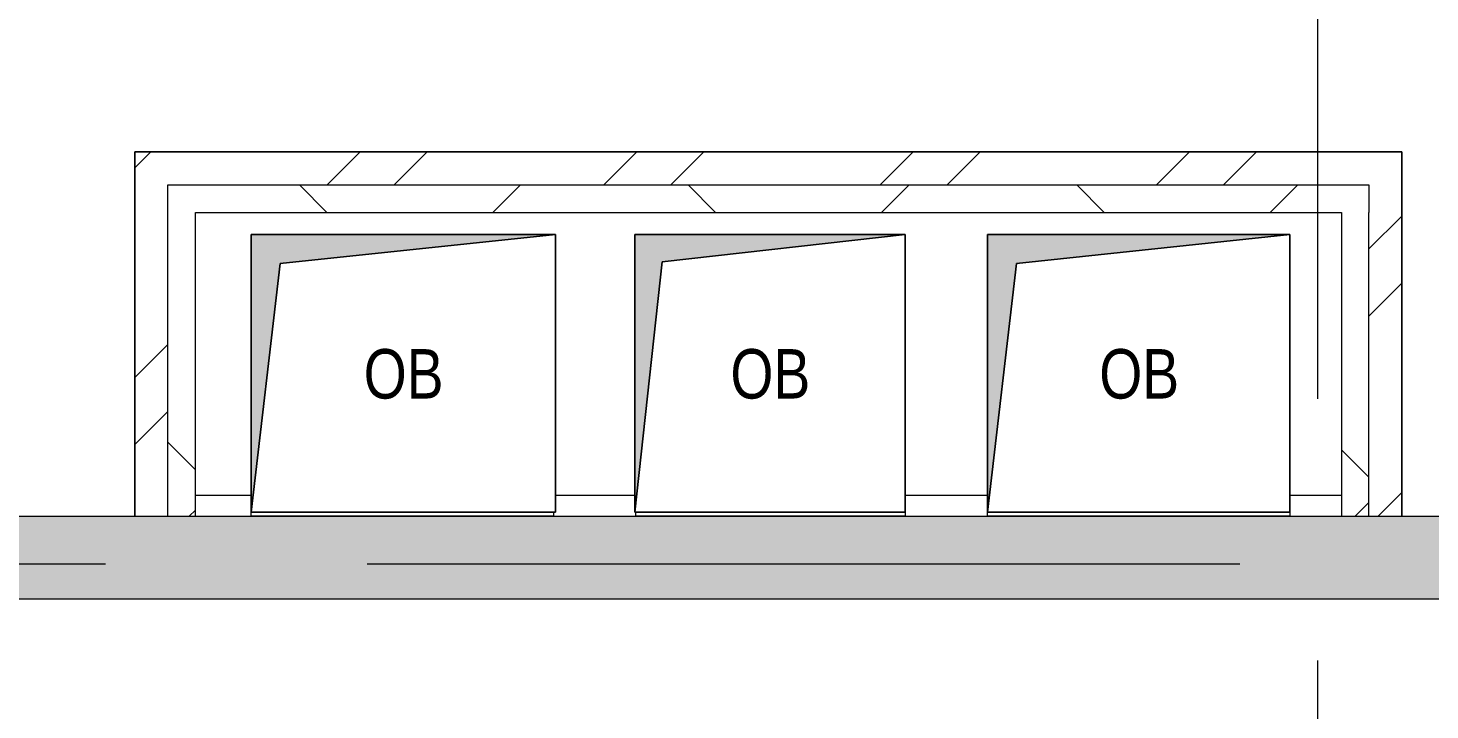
# Model space of a CAD drawing. Header units: millimetres. Extents: x 48966 to 155647, y -43515 to 30475.
# Drawn here: x 130840 to 135941, y -31913 to -29432 of the extents above; entities that cross this region are included whole.
import ezdxf

# ---------------------------------------------------------------- set-up
doc = ezdxf.new("R2010")
doc.units = ezdxf.units.MM
doc.linetypes.add('Осевые', pattern=[6350, 1270, -952.5, 3175, -952.5])
for name, color, linetype, lineweight in [('Обобщенные модели', 7, 'Continuous', 9), ('Общие ребра', 7, 'Continuous', 9), ('Оси-2', 7, 'Осевые', 9), ('Перекрытия', 7, 'Continuous', 9), ('Стены', 7, 'Continuous', 9), ('Стены-1', 7, 'Continuous', 18), ('Типовые аннотации', 7, 'Continuous', 9), ('Фундамент несущей конструкции', 7, 'Continuous', 9), ('Фундамент несущей конструкции-1', 7, 'Continuous', 18), ('Штриховка разреза', 7, 'Continuous', 9), ('Элементы узлов', 7, 'Continuous', 9), ('Элементы узлов-1', 7, 'Continuous', 5)]:
    doc.layers.add(name, color=color, linetype=linetype, lineweight=lineweight)
doc.layers.add('Обобщенные модели-1', color=7, linetype='Continuous', lineweight=9, true_color=0xffbc79)
doc.styles.add('Arial', font='arial.ttf', dxfattribs={"width": 0.8, "height": 180})
pattern_1 = [(45, (0, 0), (-502.8943, 502.8943), []), (45, (0, 762), (-502.8943, 502.8943), [])]
pattern_2 = [(45, (0, 0), (-707.107, 707.107), []), (135, (0, 0), (-707.107, -707.107), [])]

# ---------------------------------------------------------------- blocks, each defined once
blk = doc.blocks.new('Стена монолитная - Стена монолитная-463893-План -1-го этажа на отм_ -10_350')
at = {"layer": 'Стены'}
for p, q in [((131651.6, -31132.9), (131449.2, -31132.9)), ((133047.5, -31132.9), (132759, -31132.9)), ((134331.7, -31132.9), (134031.7, -31132.9)), ((135619.2, -31132.9), (135431.7, -31132.9))]:
    blk.add_line(p, q, dxfattribs=at)
blk = doc.blocks.new('Стена наружная на отм_-10_450 - Стена наружная на отм_-10_450-507337-План -1-го этажа на отм_ -10_350')
at = {"layer": 'Фундамент несущей конструкции'}
h = blk.add_hatch(dxfattribs=at)
h.set_pattern_fill('FP_1', color=256, style=0, pattern_type=2)
h.set_pattern_definition([(45, (0, 0), (-493.914, 493.914), []), (45, (493.9, 0), (-493.914, 493.914), [873.125, -174.625, 6.706, -167.919])])
h.paths.add_polyline_path([(150600.1, -31682.9), (149464.5, -28562.9), (149310.2, -28562.9), (139786.7, -2397.4), (139923, -2347.8), (136398.5, 7335.5), (136262.3, 7285.9), (133987.2, 13536.7), (133818.3, 13982.2), (133637.5, 14423), (133445, 14858.9), (133241, 15289.5), (133025.5, 15714.5), (132798.8, 16133.5), (132561, 16546.4), (132312.2, 16952.8), (132052.7, 17352.4), (131782.5, 17744.9), (131502, 18130), (131211.4, 18507.6), (131317.8, 18614), (131028.7, 18983.8), (130730.1, 19346.1), (130422.3, 19700.5), (130105.4, 20046.8), (129779.7, 20384.8), (129445.4, 20714.3), (129102.6, 21035.1), (128751.8, 21346.9), (128385.1, 21655.8), (128026.4, 21942.9), (127652.5, 22226.6), (127271.3, 22500.6), (126883.2, 22764.7), (126488.4, 23018.6), (126087.2, 23262.3), (125679.8, 23495.6), (125266.6, 23718.2), (124847.7, 23930.1), (124423.5, 24131.2), (123994.3, 24321.2), (123560.3, 24500), (123121.8, 24667.6), (122679.1, 24823.9), (122232.6, 24968.6), (121782.4, 25101.8), (121329, 25223.3), (120872.6, 25333.1), (120568.7, 25417.1), (120531.9, 25230.1), (120097.4, 25310.1), (119661.1, 25379.5), (119223.3, 25438.3), (118784.1, 25486.4), (118343.9, 25523.9), (117903, 25550.7), (117461.5, 25566.8), (117019.7, 25572.1), (109836.6, 25572.1), (109836.6, 25717.1), (100041.6, 25717.1), (100041.6, 25542.1), (86231.6, 25542.1), (86231.6, 25572.1), (61831.6, 25572.1), (61588, 25565.7), (61345, 25546.6), (61103.4, 25514.8), (60863.8, 25470.4), (60626.8, 25413.5), (60393.1, 25344.3), (60133.6, 25250.6), (59938.3, 25169.7), (59718.3, 25064.8), (59504.1, 24948.5), (59296.3, 24821.1), (59095.5, 24683.1), (58902.1, 24534.7), (58716.8, 24376.5), (58540, 24208.7), (58372.3, 24031.9), (58214, 23846.6), (58065.6, 23653.3), (57927.6, 23452.4), (57793.2, 23231.6), (57666.7, 22994.1), (57579.1, 22810.5), (57485.8, 22585.3), (57404.5, 22355.6), (57335.2, 22121.9), (57271.6, 21848.7), (57233.9, 21645.3), (57202.1, 21403.7), (57182.9, 21157.2), (57176.6, 20917.1), (57176.6, 20357.1), (57031.6, 20357.1), (57031.6, 15267.1), (57176.6, 15267.1), (57176.6, 13317.1), (57131.6, 13317.1), (57131.6, 5867.1), (57031.6, 5867.1), (57031.6, 2617.1), (57241.6, 2617.1), (57241.6, -42.9), (57031.6, -42.9), (57031.6, -2532.9), (57176.6, -2532.9), (57176.6, -21042.9), (57051, -21042.9), (57026.1, -21292.1), (57013.8, -21542.3), (57014.1, -21792.8), (57027.1, -22043), (57052.5, -22292.1), (57090.5, -22539.7), (57140.9, -22785.1), (57203.6, -23027.6), (57278.4, -23266.7), (57365.1, -23501.7), (57463.5, -23732), (57573.4, -23957.1), (57694.5, -24176.4), (57826.4, -24389.3), (57968.9, -24595.3), (58121.6, -24793.9), (58284, -24984.6), (58489, -25198.5), (58636.7, -25340.1), (58826, -25504.2), (59023.3, -25658.5), (59228.1, -25802.7), (59439.9, -25936.4), (59658.2, -26059.3), (59882.4, -26171), (59977.6, -25988.3), (74463.4, -30779.2), (74856.7, -30903.3), (75253.3, -31016.6), (75652.9, -31119.1), (76055.1, -31210.5), (76459.6, -31290.9), (76866.3, -31360.1), (77274.6, -31418.3), (77684.4, -31465.2), (78095.3, -31500.8), (78481.1, -31521.4), (78867.1, -31533.8), (79253.4, -31537.9), (91781.6, -31537.9), (91781.6, -31682.9), (108581.6, -31682.9), (108581.6, -31507.9), (142781.6, -31507.9), (142781.6, -31682.9), (148120.5, -31682.9)], flags=0)
h.paths.add_polyline_path([(146475.9, -31382.9), (143081.6, -31382.9), (143081.6, -31207.9), (108281.6, -31207.9), (108281.6, -31382.9), (92081.6, -31382.9), (92081.6, -31237.9), (79046.7, -31236.1), (78950.9, -31235.3), (78648.5, -31227.6), (78656.6, -31153.7), (77594.1, -31082.9), (77586.5, -31153.2), (77201.2, -31105.9), (76817.3, -31048.5), (76435, -30981), (76054.7, -30903.5), (75676.5, -30816), (75300.8, -30718.6), (74927.7, -30611.4), (74557.6, -30494.4), (59829.5, -25623.3), (59753.2, -25769.8), (59548.4, -25651.4), (59349.9, -25522.9), (59158.1, -25384.6), (58973.6, -25236.7), (58796.8, -25079.7), (58628.1, -24913.9), (58468.1, -24739.8), (58317, -24557.9), (58175.3, -24368.6), (58043.4, -24172.3), (57921.5, -23969.6), (57810.1, -23761.1), (57709.3, -23547.1), (57619.5, -23328.4), (57538.6, -23097.8), (57473.6, -22878.7), (57417.8, -22648.8), (57372.4, -22406.3), (57341.5, -22182.2), (57321.1, -21946.6), (57312.7, -21710.3), (57316.2, -21473.9), (57331.6, -21237.9), (57476.6, -21237.9), (57476.6, -2232.9), (57331.6, -2232.9), (57331.6, -342.9), (57541.6, -342.9), (57541.6, 2917.1), (57331.6, 2917.1), (57331.6, 13017.1), (57476.6, 13017.1), (57476.6, 15567.1), (57331.6, 15567.1), (57331.6, 20057.1), (57476.6, 20057.1), (57476.6, 20917.1), (57483.5, 21157.2), (57500.5, 21372.3), (57530.2, 21598.4), (57578.1, 21848.7), (57625, 22044.3), (57689.8, 22262.9), (57765.9, 22477.8), (57853.1, 22688.5), (57951.3, 22894.3), (58077.8, 23123.6), (58179.2, 23289), (58308.4, 23476.9), (58447.2, 23657.8), (58595.2, 23831.2), (58752.2, 23996.6), (58917.6, 24153.5), (59090.9, 24301.6), (59271.8, 24440.4), (59459.7, 24569.5), (59654.1, 24688.7), (59854.5, 24797.5), (60060.3, 24895.6), (60270.9, 24982.9), (60485.9, 25059), (60704.5, 25123.7), (60955.9, 25182.5), (61150.4, 25218.5), (61376.4, 25248.3), (61603.7, 25266.2), (61831.6, 25272.1), (85931.6, 25272.1), (85931.6, 25242.1), (100341.6, 25242.1), (100341.6, 25417.1), (109536.6, 25417.1), (109536.6, 25272.1), (117025.1, 25272.1), (117348.4, 25286.1), (117672, 25291), (117995.5, 25286.8), (118318.8, 25273.7), (118761.6, 25240.9), (118861.6, 25231.1), (119172.2, 25195.1), (119481.8, 25150.8), (119790, 25098), (120162.1, 25022.2), (120480.8, 24948.3), (120457.3, 24853.8), (120621.6, 24820.5), (121081.3, 24719), (121538.1, 24605.7), (121991.9, 24480.5), (122442.3, 24343.7), (122889, 24195.2), (123331.7, 24035.3), (123770.1, 23863.9), (124203.9, 23681.3), (124632.9, 23487.4), (125095.9, 23262.4), (125475, 23066.8), (125887.7, 22840.3), (126294.3, 22603.2), (126740.5, 22325.6), (127088.5, 22097.8), (127475.5, 21829.8), (127855.4, 21551.9), (128228, 21264.3), (128593.1, 20967.1), (128950.3, 20660.6), (129299.5, 20345), (129640.4, 20020.4), (130029.8, 19626.9), (130296.4, 19345.3), (130611.1, 18995.2), (130916.7, 18637.1), (130808.9, 18529.4), (131090.8, 18174.8), (131363.5, 17813.2), (131674.4, 17374.1), (131880.4, 17069.3), (132124.3, 16687.6), (132358.2, 16299.7), (132582, 15905.9), (132795.6, 15506.5), (132998.8, 15101.7), (133191.5, 14691.7), (133373.6, 14277), (133544.9, 13857.7), (133705.3, 13434.1), (136083, 6901.4), (136219.2, 6951), (139538.5, -2168.5), (139402.2, -2218.1), (149100.1, -28862.9), (149254.4, -28862.9), (150171.6, -31382.9), (148120.5, -31382.9)], flags=0)
at = {"layer": 'Фундамент несущей конструкции-1'}
for p, q in [((108281.6, -31207.9), (141531.6, -31207.9)), ((108581.6, -31507.9), (141531.6, -31507.9))]:
    blk.add_line(p, q, dxfattribs=at)
blk = doc.blocks.new('170_ОтверстиеПрямоугольноеВертикальное - 170_ОтверстиеПрямоугольноеВертикальное-5689202-План -1-го этажа на отм_ -10_350')
at = {"layer": 'Обобщенные модели'}
for p, q in [((-553.7, -505.4), (-553.7, 505.4)), ((-553.7, 505.4), (553.7, 505.4)), ((553.7, 505.4), (553.7, -505.4)), ((553.7, -505.4), (-553.7, -505.4))]:
    blk.add_line(p, q, dxfattribs=at)
blk = doc.blocks.new('170_ОтверстиеПрямоугольноеВертикальное - 170_ОтверстиеПрямоугольноеВертикальное-5689204-План -1-го этажа на отм_ -10_350')
at = {"layer": 'Обобщенные модели'}
for p, q in [((-492.1, -505.4), (-492.1, 505.4)), ((-492.1, 505.4), (492.1, 505.4)), ((492.1, 505.4), (492.1, -505.4)), ((492.1, -505.4), (-492.1, -505.4))]:
    blk.add_line(p, q, dxfattribs=at)
blk = doc.blocks.new('170_ОтверстиеПрямоугольноеВертикальное - 170_ОтверстиеПрямоугольноеВертикальное-5689206-План -1-го этажа на отм_ -10_350')
at = {"layer": 'Обобщенные модели'}
for p, q in [((-550, -505.4), (-550, 505.4)), ((-550, 505.4), (550, 505.4)), ((550, 505.4), (550, -505.4)), ((550, -505.4), (-550, -505.4))]:
    blk.add_line(p, q, dxfattribs=at)

msp = doc.modelspace()

# ---------------------------------------------------------------- hatches: boundary and pattern name
at = {"layer": 'Штриховка разреза'}
h = msp.add_hatch(dxfattribs=at)
h.set_pattern_fill('FP_60', color=256, style=0, pattern_type=2)
h.set_pattern_definition(pattern_1)
h.paths.add_polyline_path([(135839.2, -30002.9), (135839.2, -29882.9), (131229.2, -29882.9), (131229.2, -30002.9), (135719.2, -30002.9)], flags=0)
h = msp.add_hatch(dxfattribs=at)
h.set_pattern_fill('FP_60', color=256, style=0, pattern_type=2)
h.set_pattern_definition(pattern_1)
h.paths.add_polyline_path([(131349.2, -31207.9), (131349.2, -30002.9), (131229.2, -30002.9), (131229.2, -31207.9)], flags=0)
h = msp.add_hatch(dxfattribs=at)
h.set_pattern_fill('FP_63', color=256, style=0, pattern_type=2)
h.set_pattern_definition(pattern_2)
h.paths.add_polyline_path([(135719.2, -30102.9), (135719.2, -30002.9), (131349.2, -30002.9), (131349.2, -30102.9), (135619.2, -30102.9)], flags=0)
h = msp.add_hatch(dxfattribs=at)
h.set_pattern_fill('FP_60', color=256, style=0, pattern_type=2)
h.set_pattern_definition(pattern_1)
h.paths.add_polyline_path([(135719.2, -31207.9), (135839.2, -31207.9), (135839.2, -30002.9), (135719.2, -30002.9), (135719.2, -30102.9)], flags=0)
h = msp.add_hatch(dxfattribs=at)
h.set_pattern_fill('FP_63', color=256, style=0, pattern_type=2)
h.set_pattern_definition(pattern_2)
h.paths.add_polyline_path([(131349.2, -31207.9), (131449.2, -31207.9), (131449.2, -30102.9), (131349.2, -30102.9)], flags=0)
h = msp.add_hatch(dxfattribs=at)
h.set_pattern_fill('FP_63', color=256, style=0, pattern_type=2)
h.set_pattern_definition(pattern_2)
h.paths.add_polyline_path([(135619.2, -31207.9), (135719.2, -31207.9), (135719.2, -30102.9), (135619.2, -30102.9)], flags=0)
at = {"layer": 'Элементы узлов-1'}
for points in [[(131651.6, -31193.4), (131757.5, -30288.6), (132759, -30182.7), (131651.6, -30182.7)], [(133047.5, -31193.4), (133147.2, -30282.4), (134031.7, -30182.7), (133047.5, -30182.7)], [(134331.7, -31193.4), (134437.2, -30288.2), (135431.7, -30182.7), (134331.7, -30182.7)]]:
    msp.add_hatch(color=256, dxfattribs=at).paths.add_polyline_path(points, flags=0)

# ---------------------------------------------------------------- linework, layer by layer
at = {"layer": 'Обобщенные модели-1'}
for p, q in [((132751.6, -30182.7), (131651.6, -30182.7)), ((131651.6, -30182.7), (131651.6, -31132.9)), ((134031.6, -30182.7), (133051.6, -30182.7)), ((135431.6, -30182.7), (134331.7, -30182.7)), ((134331.7, -30182.7), (134331.7, -31132.9))]:
    msp.add_line(p, q, dxfattribs=at)
at = {"layer": 'Общие ребра'}
for p, q in [((131349.2, -30002.9), (135719.2, -30002.9)), ((131349.2, -30102.9), (131349.2, -30002.9)), ((135719.2, -30002.9), (135719.2, -30102.9)), ((131349.2, -31207.9), (131349.2, -30102.9)), ((135719.2, -31207.9), (135719.2, -30102.9))]:
    msp.add_line(p, q, dxfattribs=at)
at = {"layer": 'Оси-2'}
for p, q in [((135531.6, 25417.1), (135531.6, -41737.8)), ((150171.6, -31382.9), (50565.6, -31382.9))]:
    msp.add_line(p, q, dxfattribs=at)
at = {"layer": 'Перекрытия'}
for p, q in [((131229.2, -31207.9), (131229.2, -29882.9)), ((131229.2, -29882.9), (135839.2, -29882.9)), ((135839.2, -29882.9), (135839.2, -31207.9)), ((131651.6, -31207.9), (131651.6, -30182.7)), ((131651.6, -30182.7), (132751.6, -30182.7)), ((133051.6, -30182.7), (134031.6, -30182.7)), ((134331.6, -31207.9), (134331.6, -30182.7)), ((134331.6, -30182.7), (135431.6, -30182.7)), ((115331.6, -31207.9), (131229.2, -31207.9)), ((132751.6, -31207.9), (131651.6, -31207.9)), ((132751.6, -31193.4), (132751.6, -31207.9)), ((133051.6, -31207.9), (133051.6, -31193.4)), ((134031.6, -31207.9), (133051.6, -31207.9)), ((134031.6, -31193.4), (134031.6, -31207.9)), ((135431.6, -31207.9), (134331.6, -31207.9)), ((135431.6, -31193.4), (135431.6, -31207.9)), ((135839.2, -31207.9), (139181.6, -31207.9))]:
    msp.add_line(p, q, dxfattribs=at)
at = {"layer": 'Стены-1'}
for p, q in [((135839.2, -29882.9), (131229.2, -29882.9)), ((131229.2, -29882.9), (131229.2, -30002.9)), ((135839.2, -30002.9), (135839.2, -29882.9)), ((131229.2, -30002.9), (131229.2, -30102.9)), ((135839.2, -30102.9), (135839.2, -30002.9)), ((131229.2, -30102.9), (131229.2, -31207.9)), ((131449.2, -30102.9), (135619.2, -30102.9)), ((131449.2, -31207.9), (131449.2, -30102.9)), ((135619.2, -30102.9), (135619.2, -31207.9)), ((135839.2, -31207.9), (135839.2, -30102.9)), ((131229.2, -31207.9), (131449.2, -31207.9)), ((135619.2, -31207.9), (135839.2, -31207.9))]:
    msp.add_line(p, q, dxfattribs=at)
at = {"layer": 'Элементы узлов'}
for p, q in [((132759, -30182.7), (131651.6, -30182.7)), ((131651.6, -30182.7), (131651.6, -31193.4)), ((132759, -30182.7), (131757.5, -30288.6)), ((131757.5, -30288.6), (132759, -30182.7)), ((132759, -31193.4), (132759, -30182.7)), ((134031.7, -30182.7), (133047.5, -30182.7)), ((133047.5, -30182.7), (133047.5, -31193.4)), ((134031.7, -30182.7), (133147.2, -30282.4)), ((133147.2, -30282.4), (134031.7, -30182.7)), ((134031.7, -31193.4), (134031.7, -30182.7)), ((135431.7, -30182.7), (134331.7, -30182.7)), ((134331.7, -30182.7), (134331.7, -31193.4)), ((135431.7, -30182.7), (134437.2, -30288.2)), ((134437.2, -30288.2), (135431.7, -30182.7)), ((135431.7, -31193.4), (135431.7, -30182.7)), ((131757.5, -30288.6), (131651.6, -31193.4)), ((131651.6, -31193.4), (131757.5, -30288.6)), ((133147.2, -30282.4), (133047.5, -31193.4)), ((133047.5, -31193.4), (133147.2, -30282.4)), ((134437.2, -30288.2), (134331.7, -31193.4)), ((134331.7, -31193.4), (134437.2, -30288.2)), ((131651.6, -31193.4), (132759, -31193.4)), ((133047.5, -31193.4), (134031.7, -31193.4)), ((134331.7, -31193.4), (135431.7, -31193.4))]:
    msp.add_line(p, q, dxfattribs=at)

# ---------------------------------------------------------------- block references
at = {"layer": 'Стены'}
msp.add_blockref('Стена монолитная - Стена монолитная-463893-План -1-го этажа на отм_ -10_350', (0, 0), dxfattribs=at)
at = {"layer": 'Фундамент несущей конструкции'}
msp.add_blockref('Стена наружная на отм_-10_450 - Стена наружная на отм_-10_450-507337-План -1-го этажа на отм_ -10_350', (0, 0), dxfattribs=at)
at = {"layer": 'Элементы узлов'}
for name, p in [('170_ОтверстиеПрямоугольноеВертикальное - 170_ОтверстиеПрямоугольноеВертикальное-5689202-План -1-го этажа на отм_ -10_350', (132205.3, -30688)), ('170_ОтверстиеПрямоугольноеВертикальное - 170_ОтверстиеПрямоугольноеВертикальное-5689204-План -1-го этажа на отм_ -10_350', (133539.6, -30688)), ('170_ОтверстиеПрямоугольноеВертикальное - 170_ОтверстиеПрямоугольноеВертикальное-5689206-План -1-го этажа на отм_ -10_350', (134881.7, -30688))]:
    msp.add_blockref(name, p, dxfattribs=at)

# ---------------------------------------------------------------- texts
at = {"layer": 'Типовые аннотации', "char_height": 180, "width": 359.156, "attachment_point": 1, "style": 'Arial'}
for insert in [(132061.5, -30600), (133395.8, -30600), (134737.9, -30600)]:
    msp.add_mtext('ОВ', dxfattribs=dict(at, insert=insert))

doc.saveas('drawing.dxf')
